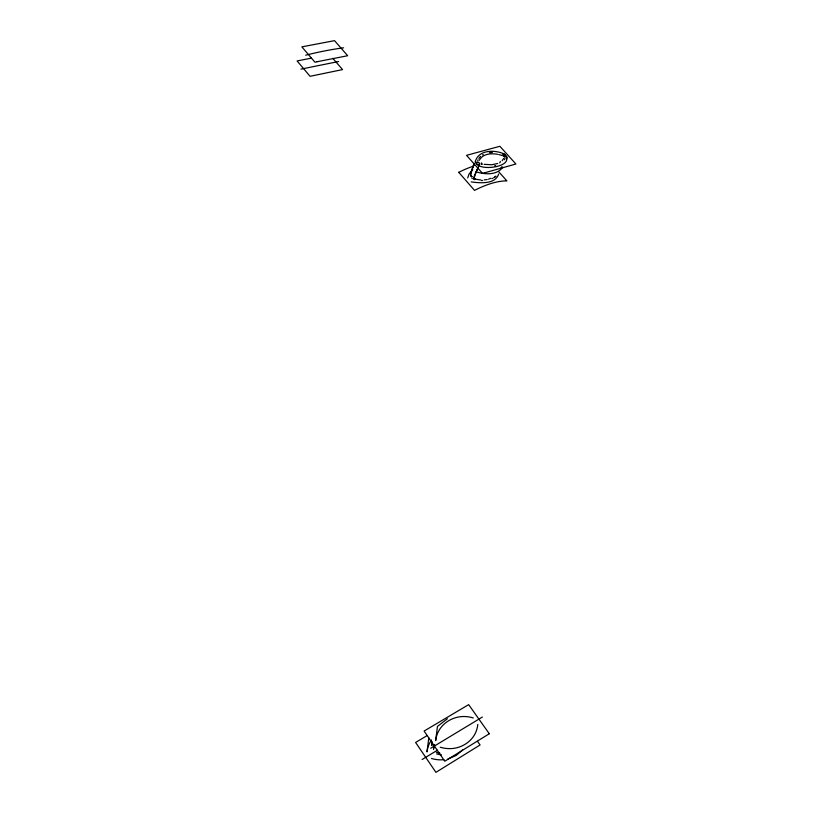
<?xml version="1.0" encoding="UTF-8"?>
<svg xmlns="http://www.w3.org/2000/svg" width="813" height="813" viewBox="0 0 813 813"><rect width="100%" height="100%" fill="white"/><g stroke="black" fill="none" stroke-linecap="round" stroke-linejoin="round"><path stroke-width="1.22" d="M503.684 154.744L503.277 155.822M503.156 155.822L503.593 154.694M475.473 161.502L476.072 163.118A6.626 4.197 24 0 0 477.109 164.297C483.003 171.462 516.763 165.943 503.948 153.881A1.524 0.854 28.2 0 0 503.613 153.728C494.091 149.511 477.81 149.836 475.117 162.285M479.07 164.358L479.467 163.2M479.528 163.25L479.152 164.368M498.664 174.012C495.422 184.581 479.955 183.108 471.205 181.909M434.152 744.505L433.522 749.362A23.76 19.817 48.5 0 1 434.64 744.881M432.242 742.096L431.784 745.633A34.705 28.821 48.6 0 1 432.435 742.228M428.837 737.818L426.977 751.903A34.461 28.729 49 0 1 429.925 742.554L431.5 739.972M471.418 171.157L473.085 166.065M467.709 177.925L469.081 173.992L472.79 169.632M471.367 171.309L470.747 173.687A14.858 8.059 -34.4 0 0 470.544 175.13M505.036 158.383L504.477 159.724M477.77 160.517L478.064 159.765M472.709 167.763L473.999 164.795M473.776 164.47L470.686 174.063L470.981 176.167L472.058 176.584M476.347 171.421L473.735 179.084A3.963 1.331 -48 0 0 474.579 179.541L475.199 179.267M476.408 171.269L476.896 170.191M473.735 165.385L474.416 163.86M474.06 164.643L474.345 164.013M479.02 165.506L478.664 166.289M476.967 170.029L477.526 168.789M477.668 168.474L478.308 167.072M477.871 168.037C477.394 170.628 471.123 179.327 475.341 179.185L480.9 180.008M503.593 158.515L502.2 160.679M479.274 160.344C482.576 153.982 490.402 153.047 497.647 154.297M503.267 154.358L503.613 153.728L505.015 154.734A13.933 7.886 28.1 0 1 506.966 156.98L507.109 157.326A1.575 0.894 28.3 0 1 507.149 157.651L506.469 158.901M502.932 154.978L503.613 153.728M502.739 167.173C497.007 175.557 484.721 174.51 476.174 171.848M501.784 167.112L501.174 168.047M501.042 168.23L501.865 166.98M478.847 158.362L480.564 156.37M462.81 749.789L456.195 755.47L447.973 758.946M495.087 176.848L495.96 176.157L493.603 177.803M447.404 718.733L437.465 726.405L435.656 740.592A34.908 28.882 48.2 0 1 438.593 731.182C443.319 722.3 453.146 716.741 463.125 716.527A34.857 28.79 48.2 0 1 473.268 717.94M422.099 759.515L437.343 750.247M430.758 748.245L482.363 717.036M426.855 735.745L415.595 742.462L435.92 772.35L480.077 744.962L477.516 741.324M482.516 154.937L483.247 154.531M492.017 178.596L492.668 178.301M490.869 178.281L488.522 179.175M497.739 163.494L491.692 164.754L484.131 164.328M494.721 165.7L495.645 165.506M300.932 69.125L338.564 61.534M311.45 58.119L297.101 60.945L310.068 76.3L342.547 69.593L332.802 58.292M487.19 179.51L484.213 179.937M489.436 152.661L492.404 152.458M443.878 759.647L441.764 759.83A33.76 28.303 45.9 0 1 431.469 758.478M481.581 180.537L482.546 180.527M498.755 154.521L502.088 155.486M474.599 178.89L475.087 179.104A2.713 1.941 17.9 0 1 474.192 178.626L473.928 178.423M472.414 178.606L471.692 177.884M498.989 172.051L506.906 180.913A74.156 31.179 -40.5 0 0 474.558 190.394L458.735 172.326M481.591 164.572A6.656 4.085 25.4 0 1 480.971 163.952M500.29 161.431A5.295 3.12 26.9 0 1 499.649 162.834M482.444 164.155A5.325 3.272 25.4 0 1 481.367 162.885M479.05 165.415A4.807 3.049 23.9 0 1 475.615 161.533M471.926 176.553A4.065 2.205 -34.5 0 1 470.646 175.364M441.449 754.789A23.425 19.614 46.4 0 1 436.622 753.895M440.219 747.228A34.187 28.445 45.2 0 0 450.646 748.621C460.666 748.316 470.564 742.665 475.158 733.621A34.136 28.353 45.1 0 0 477.82 724.383M439.904 753.112A33.994 28.384 45.5 0 1 436.317 752.249M458.745 172.315A73.587 32.063 -40.6 0 1 473.136 166.279M305.698 55.193A320.058 157.6 -35.7 0 1 343.574 47.815M477.333 162.244L478.664 162.437L477.353 162.173M504.06 156.645C505.737 158.454 505.3 154.866 504.08 156.574M489.294 733.753L444.792 761.212L424.101 731.05L468.664 704.637L489.294 733.753M484.782 172.773L482.617 173.484L466.54 155.334L499.873 146.279L515.899 164.013L484.782 172.773M317.09 61.727L314.987 62.245L301.857 46.859L334.539 40.65L347.669 55.731L317.09 61.727"/></g></svg>
